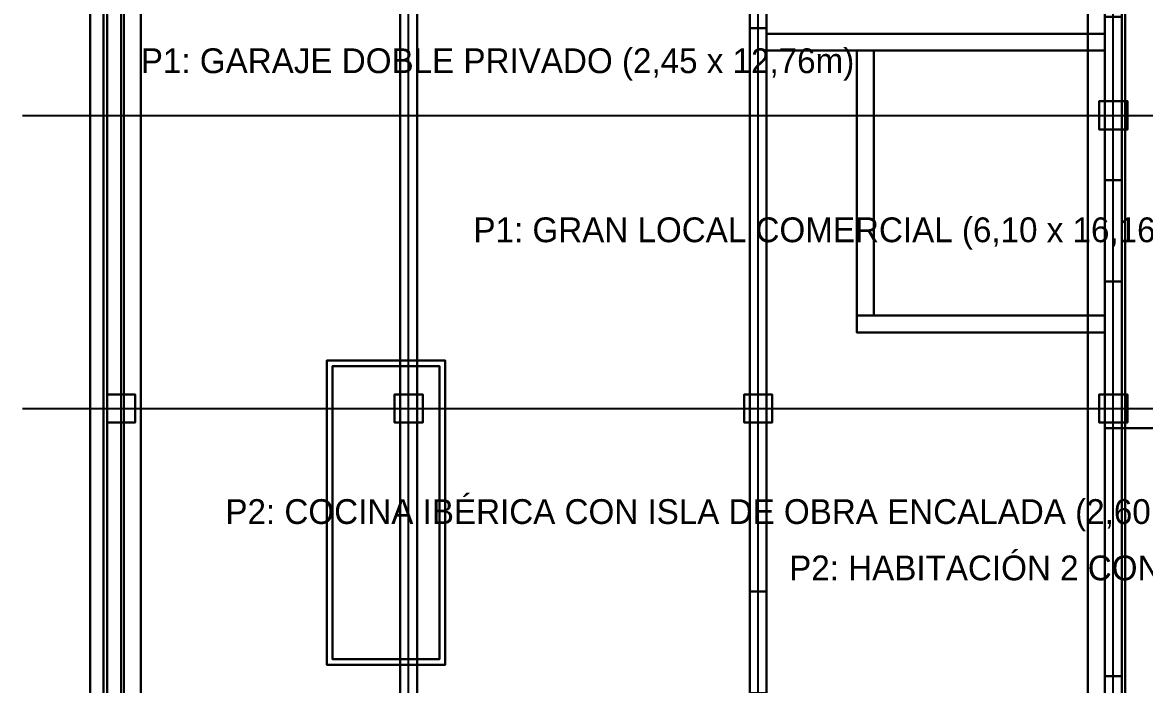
# Model space of a CAD drawing. Extents: x -0.6 to 14.6, y 0 to 25.5.
# Drawn here: x -0.6 to 9.35, y 12.57 to 18.45 of the extents above; entities that cross this region are included whole.
import ezdxf

# ---------------------------------------------------------------- set-up
doc = ezdxf.new("R2010")
doc.units = 0
for name, color, linetype in [('CERCA_PERIMETRAL_3D', 7, 'CONTINUOUS'), ('COLUMNAS_3D', 7, 'CONTINUOUS'), ('EJES_ESTRUCTURALES', 7, 'CONTINUOUS'), ('LOSA_PISO_3D', 7, 'CONTINUOUS'), ('MEDITERRANEO_AZOTEA_SOLARIUM_3D', 7, 'CONTINUOUS'), ('MEDITERRANEO_ISLA_COCINA_3D', 7, 'CONTINUOUS'), ('MEDITERRANEO_MUROS_ENCALADOS_3D', 7, 'CONTINUOUS'), ('MEDITERRANEO_TABIQUES_3D', 7, 'CONTINUOUS'), ('MUROS_EXTERIORES_3D', 7, 'CONTINUOUS'), ('MUROS_INTERIORES_3D', 7, 'CONTINUOUS'), ('P2_COLUMNAS_3D', 7, 'CONTINUOUS'), ('P2_LOSA_PISO_3D', 7, 'CONTINUOUS'), ('P2_ROTULOS', 7, 'CONTINUOUS'), ('PLANTA_SEGUNDO_PISO_2D', 7, 'CONTINUOUS'), ('ROTULOS_TEXTO', 7, 'CONTINUOUS'), ('TERRENO_3D', 7, 'CONTINUOUS')]:
    doc.layers.add(name, color=color, linetype=linetype)

msp = doc.modelspace()

# ---------------------------------------------------------------- linework, layer by layer
at = {"layer": 'CERCA_PERIMETRAL_3D', "color": 7}
for points in [[(0, 0, -2.55), (0, 24.71, -2.55), (0.15, 24.71, -2.55), (0.15, 0, -2.55)], [(0, 0, 0.5), (0.15, 0, 0.5), (0.15, 24.71, 0.5), (0, 24.71, 0.5)], [(0, 24.71, -2.55), (0, 0, -2.55), (0, 0, 0.5), (0, 24.71, 0.5)], [(0.15, 0, -2.55), (0.15, 24.71, -2.55), (0.15, 24.71, 0.5), (0.15, 0, 0.5)]]:
    msp.add_3dface(points, dxfattribs=at)
at = {"layer": 'COLUMNAS_3D', "color": 1}
for points in [[(8.95, 17.5), (8.95, 17.75), (9.2, 17.75), (9.2, 17.5)], [(8.95, 17.5, 2.85), (9.2, 17.5, 2.85), (9.2, 17.75, 2.85), (8.95, 17.75, 2.85)], [(9.2, 17.75), (8.95, 17.75), (8.95, 17.75, 2.85), (9.2, 17.75, 2.85)], [(8.95, 17.75), (8.95, 17.5), (8.95, 17.5, 2.85), (8.95, 17.75, 2.85)], [(9.2, 17.5), (9.2, 17.75), (9.2, 17.75, 2.85), (9.2, 17.5, 2.85)], [(8.95, 17.5), (9.2, 17.5), (9.2, 17.5, 2.85), (8.95, 17.5, 2.85)], [(0.15, 14.9), (0.15, 15.15), (0.4, 15.15), (0.4, 14.9)], [(0.15, 14.9, 2.85), (0.4, 14.9, 2.85), (0.4, 15.15, 2.85), (0.15, 15.15, 2.85)], [(0.4, 15.15), (0.15, 15.15), (0.15, 15.15, 2.85), (0.4, 15.15, 2.85)], [(0.15, 15.15), (0.15, 14.9), (0.15, 14.9, 2.85), (0.15, 15.15, 2.85)], [(0.4, 14.9), (0.4, 15.15), (0.4, 15.15, 2.85), (0.4, 14.9, 2.85)], [(2.7, 14.9), (2.7, 15.15), (2.95, 15.15), (2.95, 14.9)], [(2.7, 14.9, 2.85), (2.95, 14.9, 2.85), (2.95, 15.15, 2.85), (2.7, 15.15, 2.85)], [(2.95, 15.15), (2.7, 15.15), (2.7, 15.15, 2.85), (2.95, 15.15, 2.85)], [(2.7, 15.15), (2.7, 14.9), (2.7, 14.9, 2.85), (2.7, 15.15, 2.85)], [(2.95, 14.9), (2.95, 15.15), (2.95, 15.15, 2.85), (2.95, 14.9, 2.85)], [(5.8, 14.9), (5.8, 15.15), (6.05, 15.15), (6.05, 14.9)], [(5.8, 14.9, 2.85), (6.05, 14.9, 2.85), (6.05, 15.15, 2.85), (5.8, 15.15, 2.85)], [(6.05, 15.15), (5.8, 15.15), (5.8, 15.15, 2.85), (6.05, 15.15, 2.85)], [(5.8, 15.15), (5.8, 14.9), (5.8, 14.9, 2.85), (5.8, 15.15, 2.85)], [(6.05, 14.9), (6.05, 15.15), (6.05, 15.15, 2.85), (6.05, 14.9, 2.85)], [(8.95, 14.9), (8.95, 15.15), (9.2, 15.15), (9.2, 14.9)], [(8.95, 14.9, 2.85), (9.2, 14.9, 2.85), (9.2, 15.15, 2.85), (8.95, 15.15, 2.85)], [(9.2, 15.15), (8.95, 15.15), (8.95, 15.15, 2.85), (9.2, 15.15, 2.85)], [(8.95, 15.15), (8.95, 14.9), (8.95, 14.9, 2.85), (8.95, 15.15, 2.85)], [(9.2, 14.9), (9.2, 15.15), (9.2, 15.15, 2.85), (9.2, 14.9, 2.85)], [(0.15, 14.9), (0.4, 14.9), (0.4, 14.9, 2.85), (0.15, 14.9, 2.85)], [(2.7, 14.9), (2.95, 14.9), (2.95, 14.9, 2.85), (2.7, 14.9, 2.85)], [(5.8, 14.9), (6.05, 14.9), (6.05, 14.9, 2.85), (5.8, 14.9, 2.85)], [(8.95, 14.9), (9.2, 14.9), (9.2, 14.9, 2.85), (8.95, 14.9, 2.85)]]:
    msp.add_3dface(points, dxfattribs=at)
at = {"layer": 'EJES_ESTRUCTURALES', "color": 4}
for p, q in [((0.275, 2.2), (0.275, 25.51)), ((2.825, 2.2), (2.825, 25.51)), ((5.925, 2.2), (5.925, 25.51)), ((9.075, 2.2), (9.075, 25.51)), ((-0.6, 17.625), (9.8, 17.625)), ((-0.6, 15.025), (9.8, 15.025))]:
    msp.add_line(p, q, dxfattribs=at)
at = {"layer": 'LOSA_PISO_3D', "color": 8}
for points in [[(0.15, 10.35, -0.15), (0.15, 24.71, -0.15), (9.15, 24.71, -0.15), (9.15, 10.35, -0.15)], [(0.15, 10.35), (9.15, 10.35), (9.15, 24.71), (0.15, 24.71)], [(0.15, 24.71, -0.15), (0.15, 10.35, -0.15), (0.15, 10.35), (0.15, 24.71)], [(9.15, 10.35, -0.15), (9.15, 24.71, -0.15), (9.15, 24.71), (9.15, 10.35)]]:
    msp.add_3dface(points, dxfattribs=at)
at = {"layer": 'MEDITERRANEO_AZOTEA_SOLARIUM_3D', "color": 7}
for points in [[(0.12, 2.97, 7), (0.12, 24.74, 7), (9.18, 24.74, 7), (9.18, 2.97, 7)], [(0.12, 2.97, 7.08), (9.18, 2.97, 7.08), (9.18, 24.74, 7.08), (0.12, 24.74, 7.08)], [(0.12, 24.74, 7), (0.12, 2.97, 7), (0.12, 2.97, 7.08), (0.12, 24.74, 7.08)], [(0.15, 3, 5.85), (0.15, 24.71, 5.85), (9.15, 24.71, 5.85), (9.15, 3, 5.85)], [(0.15, 3, 6), (9.15, 3, 6), (9.15, 24.71, 6), (0.15, 24.71, 6)], [(0.15, 24.71, 5.85), (0.15, 3, 5.85), (0.15, 3, 6), (0.15, 24.71, 6)], [(0.15, 3, 6), (0.15, 24.71, 6), (0.45, 24.71, 6), (0.45, 3, 6)], [(0.15, 3, 7), (0.45, 3, 7), (0.45, 24.71, 7), (0.15, 24.71, 7)], [(0.15, 24.71, 6), (0.15, 3, 6), (0.15, 3, 7), (0.15, 24.71, 7)], [(0.45, 3, 6), (0.45, 24.71, 6), (0.45, 24.71, 7), (0.45, 3, 7)], [(8.85, 3, 6), (8.85, 24.71, 6), (9.15, 24.71, 6), (9.15, 3, 6)], [(8.85, 3, 7), (9.15, 3, 7), (9.15, 24.71, 7), (8.85, 24.71, 7)], [(8.85, 24.71, 6), (8.85, 3, 6), (8.85, 3, 7), (8.85, 24.71, 7)], [(9.15, 3, 5.85), (9.15, 24.71, 5.85), (9.15, 24.71, 6), (9.15, 3, 6)], [(9.15, 3, 6), (9.15, 24.71, 6), (9.15, 24.71, 7), (9.15, 3, 7)], [(9.18, 2.97, 7), (9.18, 24.74, 7), (9.18, 24.74, 7.08), (9.18, 2.97, 7.08)]]:
    msp.add_3dface(points, dxfattribs=at)
at = {"layer": 'MEDITERRANEO_ISLA_COCINA_3D', "color": 6}
for points in [[(2.1, 12.75, 3.9), (2.1, 15.45, 3.9), (3.15, 15.45, 3.9), (3.15, 12.75, 3.9)], [(2.1, 12.75, 3.96), (3.15, 12.75, 3.96), (3.15, 15.45, 3.96), (2.1, 15.45, 3.96)], [(3.15, 15.45, 3.9), (2.1, 15.45, 3.9), (2.1, 15.45, 3.96), (3.15, 15.45, 3.96)], [(2.1, 15.45, 3.9), (2.1, 12.75, 3.9), (2.1, 12.75, 3.96), (2.1, 15.45, 3.96)], [(3.15, 12.75, 3.9), (3.15, 15.45, 3.9), (3.15, 15.45, 3.96), (3.15, 12.75, 3.96)], [(2.1, 12.75, 3.9), (3.15, 12.75, 3.9), (3.15, 12.75, 3.96), (2.1, 12.75, 3.96)]]:
    msp.add_3dface(points, dxfattribs=at)
at = {"layer": 'MEDITERRANEO_ISLA_COCINA_3D', "color": 7}
for points in [[(2.15, 12.8, 3), (2.15, 15.4, 3), (3.1, 15.4, 3), (3.1, 12.8, 3)], [(2.15, 12.8, 3.9), (3.1, 12.8, 3.9), (3.1, 15.4, 3.9), (2.15, 15.4, 3.9)], [(3.1, 15.4, 3), (2.15, 15.4, 3), (2.15, 15.4, 3.9), (3.1, 15.4, 3.9)], [(2.15, 15.4, 3), (2.15, 12.8, 3), (2.15, 12.8, 3.9), (2.15, 15.4, 3.9)], [(3.1, 12.8, 3), (3.1, 15.4, 3), (3.1, 15.4, 3.9), (3.1, 12.8, 3.9)], [(2.15, 12.8, 3), (3.1, 12.8, 3), (3.1, 12.8, 3.9), (2.15, 12.8, 3.9)]]:
    msp.add_3dface(points, dxfattribs=at)
at = {"layer": 'MEDITERRANEO_MUROS_ENCALADOS_3D', "color": 7}
for points in [[(0.15, 3, 3), (0.15, 24.71, 3), (0.3, 24.71, 3), (0.3, 3, 3)], [(0.15, 3, 5.85), (0.3, 3, 5.85), (0.3, 24.71, 5.85), (0.15, 24.71, 5.85)], [(0.15, 24.71, 3), (0.15, 3, 3), (0.15, 3, 5.85), (0.15, 24.71, 5.85)], [(0.3, 3, 3), (0.3, 24.71, 3), (0.3, 24.71, 5.85), (0.3, 3, 5.85)], [(9, 17.05, 3), (9, 19.4, 3), (9.15, 19.4, 3), (9.15, 17.05, 3)], [(9, 17.05, 5.85), (9.15, 17.05, 5.85), (9.15, 19.4, 5.85), (9, 19.4, 5.85)], [(9, 19.4, 3), (9, 17.05, 3), (9, 17.05, 5.85), (9, 19.4, 5.85)], [(9.15, 17.05, 3), (9.15, 19.4, 3), (9.15, 19.4, 5.85), (9.15, 17.05, 5.85)], [(9, 16.15, 3), (9, 17.05, 3), (9.15, 17.05, 3), (9.15, 16.15, 3)], [(9, 16.15, 4.1), (9.15, 16.15, 4.1), (9.15, 17.05, 4.1), (9, 17.05, 4.1)], [(9.15, 17.05, 3), (9, 17.05, 3), (9, 17.05, 4.1), (9.15, 17.05, 4.1)], [(9, 17.05, 3), (9, 16.15, 3), (9, 16.15, 4.1), (9, 17.05, 4.1)], [(9, 16.15, 5), (9, 17.05, 5), (9.15, 17.05, 5), (9.15, 16.15, 5)], [(9, 16.15, 5.85), (9.15, 16.15, 5.85), (9.15, 17.05, 5.85), (9, 17.05, 5.85)], [(9.15, 17.05, 5), (9, 17.05, 5), (9, 17.05, 5.85), (9.15, 17.05, 5.85)], [(9, 17.05, 5), (9, 16.15, 5), (9, 16.15, 5.85), (9, 17.05, 5.85)], [(9, 17.05, 3), (9.15, 17.05, 3), (9.15, 17.05, 5.85), (9, 17.05, 5.85)], [(9.15, 16.15, 3), (9.15, 17.05, 3), (9.15, 17.05, 4.1), (9.15, 16.15, 4.1)], [(9.15, 16.15, 5), (9.15, 17.05, 5), (9.15, 17.05, 5.85), (9.15, 16.15, 5.85)], [(9, 14.85, 3), (9, 16.15, 3), (9.15, 16.15, 3), (9.15, 14.85, 3)], [(9, 14.85, 5.85), (9.15, 14.85, 5.85), (9.15, 16.15, 5.85), (9, 16.15, 5.85)], [(9.15, 16.15, 3), (9, 16.15, 3), (9, 16.15, 5.85), (9.15, 16.15, 5.85)], [(9, 16.15, 3), (9, 14.85, 3), (9, 14.85, 5.85), (9, 16.15, 5.85)], [(9, 16.15, 3), (9.15, 16.15, 3), (9.15, 16.15, 4.1), (9, 16.15, 4.1)], [(9, 16.15, 5), (9.15, 16.15, 5), (9.15, 16.15, 5.85), (9, 16.15, 5.85)], [(9.15, 14.85, 3), (9.15, 16.15, 3), (9.15, 16.15, 5.85), (9.15, 14.85, 5.85)], [(9, 12.65, 3), (9, 14.85, 3), (9.15, 14.85, 3), (9.15, 12.65, 3)], [(9, 12.65, 4), (9.15, 12.65, 4), (9.15, 14.85, 4), (9, 14.85, 4)], [(9.15, 14.85, 3), (9, 14.85, 3), (9, 14.85, 4), (9.15, 14.85, 4)], [(9, 14.85, 3), (9, 12.65, 3), (9, 12.65, 4), (9, 14.85, 4)], [(9, 12.65, 5.1), (9, 14.85, 5.1), (9.15, 14.85, 5.1), (9.15, 12.65, 5.1)], [(9, 12.65, 5.85), (9.15, 12.65, 5.85), (9.15, 14.85, 5.85), (9, 14.85, 5.85)], [(9.15, 14.85, 5.1), (9, 14.85, 5.1), (9, 14.85, 5.85), (9.15, 14.85, 5.85)], [(9, 14.85, 5.1), (9, 12.65, 5.1), (9, 12.65, 5.85), (9, 14.85, 5.85)], [(9, 14.85, 3), (9.15, 14.85, 3), (9.15, 14.85, 5.85), (9, 14.85, 5.85)], [(9.15, 12.65, 3), (9.15, 14.85, 3), (9.15, 14.85, 4), (9.15, 12.65, 4)], [(9.15, 12.65, 5.1), (9.15, 14.85, 5.1), (9.15, 14.85, 5.85), (9.15, 12.65, 5.85)], [(9, 11, 3), (9, 12.65, 3), (9.15, 12.65, 3), (9.15, 11, 3)], [(9, 11, 5.85), (9.15, 11, 5.85), (9.15, 12.65, 5.85), (9, 12.65, 5.85)], [(9.15, 12.65, 3), (9, 12.65, 3), (9, 12.65, 5.85), (9.15, 12.65, 5.85)], [(9, 12.65, 3), (9, 11, 3), (9, 11, 5.85), (9, 12.65, 5.85)], [(9, 12.65, 3), (9.15, 12.65, 3), (9.15, 12.65, 4), (9, 12.65, 4)], [(9, 12.65, 5.1), (9.15, 12.65, 5.1), (9.15, 12.65, 5.85), (9, 12.65, 5.85)], [(9.15, 11, 3), (9.15, 12.65, 3), (9.15, 12.65, 5.85), (9.15, 11, 5.85)]]:
    msp.add_3dface(points, dxfattribs=at)
at = {"layer": 'MEDITERRANEO_TABIQUES_3D', "color": 7}
for points in [[(5.85, 18.4, 5.1), (5.85, 19.3, 5.1), (6, 19.3, 5.1), (6, 18.4, 5.1)], [(5.85, 18.4, 5.85), (6, 18.4, 5.85), (6, 19.3, 5.85), (5.85, 19.3, 5.85)], [(5.85, 19.3, 5.1), (5.85, 18.4, 5.1), (5.85, 18.4, 5.85), (5.85, 19.3, 5.85)], [(6, 18.4, 5.1), (6, 19.3, 5.1), (6, 19.3, 5.85), (6, 18.4, 5.85)], [(5.85, 13.4, 3), (5.85, 18.4, 3), (6, 18.4, 3), (6, 13.4, 3)], [(5.85, 13.4, 5.85), (6, 13.4, 5.85), (6, 18.4, 5.85), (5.85, 18.4, 5.85)], [(6, 18.4, 3), (5.85, 18.4, 3), (5.85, 18.4, 5.85), (6, 18.4, 5.85)], [(5.85, 18.4, 3), (5.85, 13.4, 3), (5.85, 13.4, 5.85), (5.85, 18.4, 5.85)], [(5.85, 18.4, 5.1), (6, 18.4, 5.1), (6, 18.4, 5.85), (5.85, 18.4, 5.85)], [(6, 13.4, 3), (6, 18.4, 3), (6, 18.4, 5.85), (6, 13.4, 5.85)], [(6, 18.2, 3), (6, 18.35, 3), (9, 18.35, 3), (9, 18.2, 3)], [(6, 18.2, 5.85), (9, 18.2, 5.85), (9, 18.35, 5.85), (6, 18.35, 5.85)], [(9, 18.35, 3), (6, 18.35, 3), (6, 18.35, 5.85), (9, 18.35, 5.85)], [(6, 18.35, 3), (6, 18.2, 3), (6, 18.2, 5.85), (6, 18.35, 5.85)], [(9, 18.2, 3), (9, 18.35, 3), (9, 18.35, 5.85), (9, 18.2, 5.85)], [(6, 18.2, 3), (9, 18.2, 3), (9, 18.2, 5.85), (6, 18.2, 5.85)], [(6.8, 15.85, 3), (6.8, 18.2, 3), (6.95, 18.2, 3), (6.95, 15.85, 3)], [(6.8, 15.85, 5.85), (6.95, 15.85, 5.85), (6.95, 18.2, 5.85), (6.8, 18.2, 5.85)], [(6.95, 18.2, 3), (6.8, 18.2, 3), (6.8, 18.2, 5.85), (6.95, 18.2, 5.85)], [(6.8, 18.2, 3), (6.8, 15.85, 3), (6.8, 15.85, 5.85), (6.8, 18.2, 5.85)], [(6.95, 15.85, 3), (6.95, 18.2, 3), (6.95, 18.2, 5.85), (6.95, 15.85, 5.85)], [(6.8, 15.7, 3), (6.8, 15.85, 3), (9, 15.85, 3), (9, 15.7, 3)], [(6.8, 15.7, 5.85), (9, 15.7, 5.85), (9, 15.85, 5.85), (6.8, 15.85, 5.85)], [(9, 15.85, 3), (6.8, 15.85, 3), (6.8, 15.85, 5.85), (9, 15.85, 5.85)], [(6.8, 15.85, 3), (6.8, 15.7, 3), (6.8, 15.7, 5.85), (6.8, 15.85, 5.85)], [(6.8, 15.85, 3), (6.95, 15.85, 3), (6.95, 15.85, 5.85), (6.8, 15.85, 5.85)], [(9, 15.7, 3), (9, 15.85, 3), (9, 15.85, 5.85), (9, 15.7, 5.85)], [(6.8, 15.7, 3), (9, 15.7, 3), (9, 15.7, 5.85), (6.8, 15.7, 5.85)], [(5.85, 12.5, 5.1), (5.85, 13.4, 5.1), (6, 13.4, 5.1), (6, 12.5, 5.1)], [(5.85, 12.5, 5.85), (6, 12.5, 5.85), (6, 13.4, 5.85), (5.85, 13.4, 5.85)], [(6, 13.4, 5.1), (5.85, 13.4, 5.1), (5.85, 13.4, 5.85), (6, 13.4, 5.85)], [(5.85, 13.4, 5.1), (5.85, 12.5, 5.1), (5.85, 12.5, 5.85), (5.85, 13.4, 5.85)], [(5.85, 13.4, 3), (6, 13.4, 3), (6, 13.4, 5.85), (5.85, 13.4, 5.85)], [(6, 12.5, 5.1), (6, 13.4, 5.1), (6, 13.4, 5.85), (6, 12.5, 5.85)]]:
    msp.add_3dface(points, dxfattribs=at)
at = {"layer": 'MUROS_EXTERIORES_3D', "color": 7}
for points in [[(0.15, 3), (0.15, 24.71), (0.3, 24.71), (0.3, 3)], [(0.15, 3, 2.85), (0.3, 3, 2.85), (0.3, 24.71, 2.85), (0.15, 24.71, 2.85)], [(0.15, 24.71), (0.15, 3), (0.15, 3, 2.85), (0.15, 24.71, 2.85)], [(0.3, 3), (0.3, 24.71), (0.3, 24.71, 2.85), (0.3, 3, 2.85)], [(9, 17.05), (9, 18.5), (9.15, 18.5), (9.15, 17.05)], [(9, 17.05, 2.85), (9.15, 17.05, 2.85), (9.15, 18.5, 2.85), (9, 18.5, 2.85)], [(9, 18.5), (9, 17.05), (9, 17.05, 2.85), (9, 18.5, 2.85)], [(9.15, 17.05), (9.15, 18.5), (9.15, 18.5, 2.85), (9.15, 17.05, 2.85)], [(9, 16.15), (9, 17.05), (9.15, 17.05), (9.15, 16.15)], [(9, 16.15, 1.1), (9.15, 16.15, 1.1), (9.15, 17.05, 1.1), (9, 17.05, 1.1)], [(9.15, 17.05), (9, 17.05), (9, 17.05, 1.1), (9.15, 17.05, 1.1)], [(9, 17.05), (9, 16.15), (9, 16.15, 1.1), (9, 17.05, 1.1)], [(9, 16.15, 2), (9, 17.05, 2), (9.15, 17.05, 2), (9.15, 16.15, 2)], [(9, 16.15, 2.85), (9.15, 16.15, 2.85), (9.15, 17.05, 2.85), (9, 17.05, 2.85)], [(9.15, 17.05, 2), (9, 17.05, 2), (9, 17.05, 2.85), (9.15, 17.05, 2.85)], [(9, 17.05, 2), (9, 16.15, 2), (9, 16.15, 2.85), (9, 17.05, 2.85)], [(9, 17.05), (9.15, 17.05), (9.15, 17.05, 2.85), (9, 17.05, 2.85)], [(9.15, 16.15), (9.15, 17.05), (9.15, 17.05, 1.1), (9.15, 16.15, 1.1)], [(9.15, 16.15, 2), (9.15, 17.05, 2), (9.15, 17.05, 2.85), (9.15, 16.15, 2.85)], [(9, 14.85), (9, 16.15), (9.15, 16.15), (9.15, 14.85)], [(9, 14.85, 2.85), (9.15, 14.85, 2.85), (9.15, 16.15, 2.85), (9, 16.15, 2.85)], [(9.15, 16.15), (9, 16.15), (9, 16.15, 2.85), (9.15, 16.15, 2.85)], [(9, 16.15), (9, 14.85), (9, 14.85, 2.85), (9, 16.15, 2.85)], [(9, 16.15), (9.15, 16.15), (9.15, 16.15, 1.1), (9, 16.15, 1.1)], [(9, 16.15, 2), (9.15, 16.15, 2), (9.15, 16.15, 2.85), (9, 16.15, 2.85)], [(9.15, 14.85), (9.15, 16.15), (9.15, 16.15, 2.85), (9.15, 14.85, 2.85)], [(9, 12.65), (9, 14.85), (9.15, 14.85), (9.15, 12.65)], [(9, 12.65, 1), (9.15, 12.65, 1), (9.15, 14.85, 1), (9, 14.85, 1)], [(9.15, 14.85), (9, 14.85), (9, 14.85, 1), (9.15, 14.85, 1)], [(9, 14.85), (9, 12.65), (9, 12.65, 1), (9, 14.85, 1)], [(9, 12.65, 2.1), (9, 14.85, 2.1), (9.15, 14.85, 2.1), (9.15, 12.65, 2.1)], [(9, 12.65, 2.85), (9.15, 12.65, 2.85), (9.15, 14.85, 2.85), (9, 14.85, 2.85)], [(9.15, 14.85, 2.1), (9, 14.85, 2.1), (9, 14.85, 2.85), (9.15, 14.85, 2.85)], [(9, 14.85, 2.1), (9, 12.65, 2.1), (9, 12.65, 2.85), (9, 14.85, 2.85)], [(9, 14.85), (9.15, 14.85), (9.15, 14.85, 2.85), (9, 14.85, 2.85)], [(9.15, 12.65), (9.15, 14.85), (9.15, 14.85, 1), (9.15, 12.65, 1)], [(9.15, 12.65, 2.1), (9.15, 14.85, 2.1), (9.15, 14.85, 2.85), (9.15, 12.65, 2.85)], [(9, 11), (9, 12.65), (9.15, 12.65), (9.15, 11)], [(9, 11, 2.85), (9.15, 11, 2.85), (9.15, 12.65, 2.85), (9, 12.65, 2.85)], [(9.15, 12.65), (9, 12.65), (9, 12.65, 2.85), (9.15, 12.65, 2.85)], [(9, 12.65), (9, 11), (9, 11, 2.85), (9, 12.65, 2.85)], [(9, 12.65), (9.15, 12.65), (9.15, 12.65, 1), (9, 12.65, 1)], [(9, 12.65, 2.1), (9.15, 12.65, 2.1), (9.15, 12.65, 2.85), (9, 12.65, 2.85)], [(9.15, 11), (9.15, 12.65), (9.15, 12.65, 2.85), (9.15, 11, 2.85)]]:
    msp.add_3dface(points, dxfattribs=at)
at = {"layer": 'MUROS_INTERIORES_3D', "color": 7}
for points in [[(2.75, 3.15), (2.75, 24.56), (2.9, 24.56), (2.9, 3.15)], [(2.75, 3.15, 2.85), (2.9, 3.15, 2.85), (2.9, 24.56, 2.85), (2.75, 24.56, 2.85)], [(2.75, 24.56), (2.75, 3.15), (2.75, 3.15, 2.85), (2.75, 24.56, 2.85)], [(2.9, 3.15), (2.9, 24.56), (2.9, 24.56, 2.85), (2.9, 3.15, 2.85)]]:
    msp.add_3dface(points, dxfattribs=at)
at = {"layer": 'P2_COLUMNAS_3D', "color": 1}
for points in [[(8.95, 17.5, 3), (8.95, 17.75, 3), (9.2, 17.75, 3), (9.2, 17.5, 3)], [(8.95, 17.5, 5.85), (9.2, 17.5, 5.85), (9.2, 17.75, 5.85), (8.95, 17.75, 5.85)], [(9.2, 17.75, 3), (8.95, 17.75, 3), (8.95, 17.75, 5.85), (9.2, 17.75, 5.85)], [(8.95, 17.75, 3), (8.95, 17.5, 3), (8.95, 17.5, 5.85), (8.95, 17.75, 5.85)], [(9.2, 17.5, 3), (9.2, 17.75, 3), (9.2, 17.75, 5.85), (9.2, 17.5, 5.85)], [(8.95, 17.5, 3), (9.2, 17.5, 3), (9.2, 17.5, 5.85), (8.95, 17.5, 5.85)], [(0.15, 14.9, 3), (0.15, 15.15, 3), (0.4, 15.15, 3), (0.4, 14.9, 3)], [(0.15, 14.9, 5.85), (0.4, 14.9, 5.85), (0.4, 15.15, 5.85), (0.15, 15.15, 5.85)], [(0.4, 15.15, 3), (0.15, 15.15, 3), (0.15, 15.15, 5.85), (0.4, 15.15, 5.85)], [(0.15, 15.15, 3), (0.15, 14.9, 3), (0.15, 14.9, 5.85), (0.15, 15.15, 5.85)], [(0.4, 14.9, 3), (0.4, 15.15, 3), (0.4, 15.15, 5.85), (0.4, 14.9, 5.85)], [(2.7, 14.9, 3), (2.7, 15.15, 3), (2.95, 15.15, 3), (2.95, 14.9, 3)], [(2.7, 14.9, 5.85), (2.95, 14.9, 5.85), (2.95, 15.15, 5.85), (2.7, 15.15, 5.85)], [(2.95, 15.15, 3), (2.7, 15.15, 3), (2.7, 15.15, 5.85), (2.95, 15.15, 5.85)], [(2.7, 15.15, 3), (2.7, 14.9, 3), (2.7, 14.9, 5.85), (2.7, 15.15, 5.85)], [(2.95, 14.9, 3), (2.95, 15.15, 3), (2.95, 15.15, 5.85), (2.95, 14.9, 5.85)], [(5.8, 14.9, 3), (5.8, 15.15, 3), (6.05, 15.15, 3), (6.05, 14.9, 3)], [(5.8, 14.9, 5.85), (6.05, 14.9, 5.85), (6.05, 15.15, 5.85), (5.8, 15.15, 5.85)], [(6.05, 15.15, 3), (5.8, 15.15, 3), (5.8, 15.15, 5.85), (6.05, 15.15, 5.85)], [(5.8, 15.15, 3), (5.8, 14.9, 3), (5.8, 14.9, 5.85), (5.8, 15.15, 5.85)], [(6.05, 14.9, 3), (6.05, 15.15, 3), (6.05, 15.15, 5.85), (6.05, 14.9, 5.85)], [(8.95, 14.9, 3), (8.95, 15.15, 3), (9.2, 15.15, 3), (9.2, 14.9, 3)], [(8.95, 14.9, 5.85), (9.2, 14.9, 5.85), (9.2, 15.15, 5.85), (8.95, 15.15, 5.85)], [(9.2, 15.15, 3), (8.95, 15.15, 3), (8.95, 15.15, 5.85), (9.2, 15.15, 5.85)], [(8.95, 15.15, 3), (8.95, 14.9, 3), (8.95, 14.9, 5.85), (8.95, 15.15, 5.85)], [(9.2, 14.9, 3), (9.2, 15.15, 3), (9.2, 15.15, 5.85), (9.2, 14.9, 5.85)], [(0.15, 14.9, 3), (0.4, 14.9, 3), (0.4, 14.9, 5.85), (0.15, 14.9, 5.85)], [(2.7, 14.9, 3), (2.95, 14.9, 3), (2.95, 14.9, 5.85), (2.7, 14.9, 5.85)], [(5.8, 14.9, 3), (6.05, 14.9, 3), (6.05, 14.9, 5.85), (5.8, 14.9, 5.85)], [(8.95, 14.9, 3), (9.2, 14.9, 3), (9.2, 14.9, 5.85), (8.95, 14.9, 5.85)]]:
    msp.add_3dface(points, dxfattribs=at)
at = {"layer": 'P2_LOSA_PISO_3D', "color": 7}
for points in [[(0.15, 10.35, 2.85), (0.15, 24.71, 2.85), (9.15, 24.71, 2.85), (9.15, 10.35, 2.85)], [(0.15, 10.35, 3), (9.15, 10.35, 3), (9.15, 24.71, 3), (0.15, 24.71, 3)], [(0.15, 24.71, 2.85), (0.15, 10.35, 2.85), (0.15, 10.35, 3), (0.15, 24.71, 3)], [(9.15, 10.35, 2.85), (9.15, 24.71, 2.85), (9.15, 24.71, 3), (9.15, 10.35, 3)]]:
    msp.add_3dface(points, dxfattribs=at)
at = {"layer": 'PLANTA_SEGUNDO_PISO_2D', "color": 1}
for p, q in [((9.2, 17.75, 3), (8.95, 17.75, 3)), ((8.95, 17.75, 3), (8.95, 17.5, 3)), ((9.2, 17.5, 3), (9.2, 17.75, 3)), ((8.95, 17.5, 3), (9.2, 17.5, 3)), ((0.4, 15.15, 3), (0.15, 15.15, 3)), ((0.15, 15.15, 3), (0.15, 14.9, 3)), ((0.4, 14.9, 3), (0.4, 15.15, 3)), ((2.95, 15.15, 3), (2.7, 15.15, 3)), ((2.7, 15.15, 3), (2.7, 14.9, 3)), ((2.95, 14.9, 3), (2.95, 15.15, 3)), ((6.05, 15.15, 3), (5.8, 15.15, 3)), ((5.8, 15.15, 3), (5.8, 14.9, 3)), ((6.05, 14.9, 3), (6.05, 15.15, 3)), ((9.2, 15.15, 3), (8.95, 15.15, 3)), ((8.95, 15.15, 3), (8.95, 14.9, 3)), ((9.2, 14.9, 3), (9.2, 15.15, 3)), ((0.15, 14.9, 3), (0.4, 14.9, 3)), ((2.7, 14.9, 3), (2.95, 14.9, 3)), ((5.8, 14.9, 3), (6.05, 14.9, 3)), ((8.95, 14.9, 3), (9.2, 14.9, 3))]:
    msp.add_line(p, q, dxfattribs=at)
at = {"layer": 'TERRENO_3D', "color": 3}
for points in [[(9.15, 14.85, -0.8), (9.15, 19.35, -0.4), (11.2422, 19.35, -0.4), (11.1392, 14.85, -0.8)], [(9.15, 14.85, -0.6), (11.1392, 14.85, -0.6), (11.2422, 19.35, -0.2), (9.15, 19.35, -0.2)], [(9.15, 19.35, -0.4), (9.15, 14.85, -0.8), (9.15, 14.85, -0.6), (9.15, 19.35, -0.2)], [(9.15, 10.35, -1.4), (9.15, 14.85, -0.8), (11.1392, 14.85, -0.8), (11.0361, 10.35, -1.4)], [(9.15, 10.35, -1.2), (11.0361, 10.35, -1.2), (11.1392, 14.85, -0.6), (9.15, 14.85, -0.6)], [(11.1392, 14.85, -0.8), (9.15, 14.85, -0.8), (9.15, 14.85, -0.6), (11.1392, 14.85, -0.6)], [(9.15, 14.85, -0.8), (9.15, 10.35, -1.4), (9.15, 10.35, -1.2), (9.15, 14.85, -0.6)], [(9.15, 14.85, -0.8), (11.1392, 14.85, -0.8), (11.1392, 14.85, -0.6), (9.15, 14.85, -0.6)]]:
    msp.add_3dface(points, dxfattribs=at)

# ---------------------------------------------------------------- texts
at = {"layer": 'P2_ROTULOS', "color": 6}
for s, p in [('P2: COCINA IBÉRICA CON ISLA DE OBRA ENCALADA (2,60 x 0,95m)', (1.2, 14, 3.05)), ('P2: HABITACIÓN 2 CON VANOS ABOCINADOS (3,00 x 3,60m)', (6.2, 13.5, 3.05))]:
    msp.add_text(s, height=0.22, dxfattribs=at).set_placement(p)
at = {"layer": 'ROTULOS_TEXTO', "color": 2}
for s, p in [('P1: GARAJE DOBLE PRIVADO (2,45 x 12,76m)', (0.45, 18, 0.05)), ('P1: GRAN LOCAL COMERCIAL (6,10 x 16,16m = 98,5 m2)', (3.4, 16.5, 0.05))]:
    msp.add_text(s, height=0.22, dxfattribs=at).set_placement(p)

doc.saveas('drawing.dxf')
